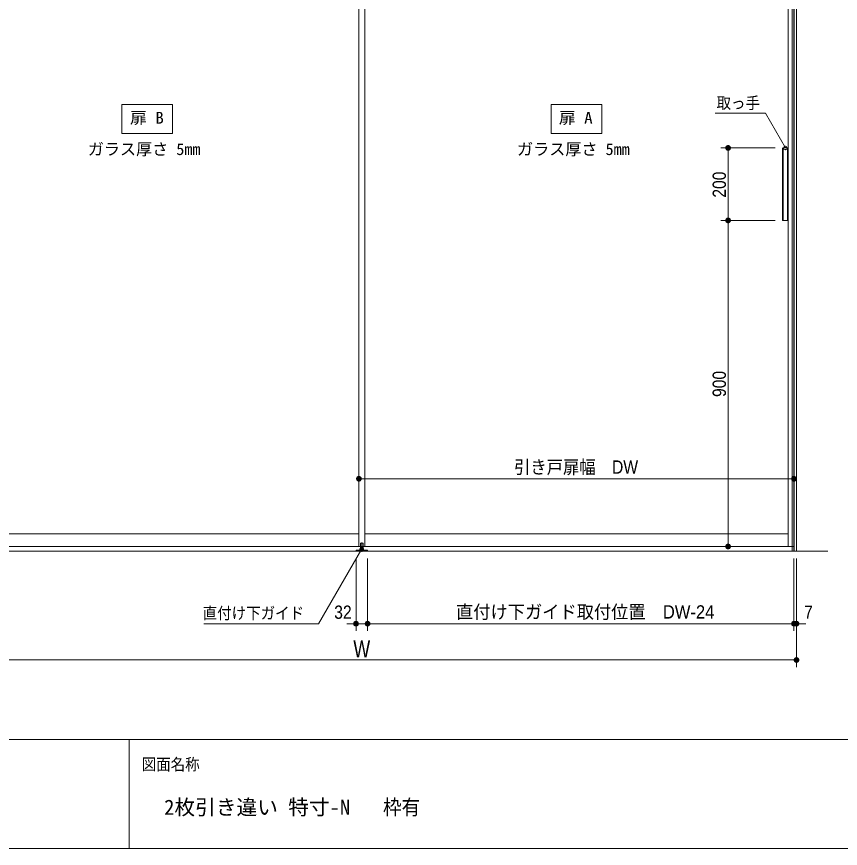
# Model space of a CAD drawing. Units: millimetres, scale not verified. Extents: x -6062 to 6062, y -3045 to 3045.
# Drawn here: x -4248 to -1976, y -2770 to -475 of the extents above; entities that cross this region are included whole.
import ezdxf
from ezdxf.enums import TextEntityAlignment as Align

# ---------------------------------------------------------------- set-up
doc = ezdxf.new("R2010")
doc.units = ezdxf.units.MM
doc.header["$LTSCALE"] = 20
for name, color, linetype, lineweight in [('0-0_2寸法-2', 7, 'Continuous', 9), ('0-1_0', 7, 'Continuous', 9), ('0-2_2寸法-1', 7, 'Continuous', 9), ('0-3_2寸法-3', 7, 'Continuous', 9), ('0-4_3一般', 7, 'Continuous', 9), ('0-5_1図面枠', 7, 'Continuous', 9)]:
    doc.layers.add(name, color=color, linetype=linetype, lineweight=lineweight)
doc.styles.add('ＭＳ ゴシック', font='')
doc.styles.add('ＭＳ Ｐゴシック', font='')
doc.styles.get('ＭＳ ゴシック').set_extended_font_data('MS Gothic')
doc.styles.get('ＭＳ Ｐゴシック').set_extended_font_data('MS PGothic')

# ---------------------------------------------------------------- blocks, each defined once
blk = doc.blocks.new('_Dot')
at = {"layer": '0-1_0'}
for p, q in [((-10, 0), (-20, 0)), ((9.78, 2), (-9.78, 2)), ((7.99, 6), (-7.99, 6)), ((9.16, -3.98), (-9.16, -3.98)), ((6, -7.98), (-6, -7.98))]:
    blk.add_line(p, q, dxfattribs=at)
for points in [[(10, 0), (9.92, 1.25), (9.69, 2.49), (9.3, 3.68), (8.76, 4.82), (8.09, 5.88), (7.29, 6.85), (6.37, 7.71), (5.36, 8.44), (4.26, 9.05), (3.09, 9.51), (1.87, 9.82), (0.63, 9.98), (-0.63, 9.98), (-1.87, 9.82), (-3.09, 9.51), (-4.26, 9.05), (-5.36, 8.44), (-6.37, 7.71), (-7.29, 6.85), (-8.09, 5.88), (-8.76, 4.82), (-9.3, 3.68), (-9.69, 2.49), (-9.92, 1.25), (-10, 0), (0, 0)], [(-10, 0), (-9.92, -1.25), (-9.69, -2.49), (-9.3, -3.68), (-8.76, -4.82), (-8.09, -5.88), (-7.29, -6.85), (-6.37, -7.71), (-5.36, -8.44), (-4.26, -9.05), (-3.09, -9.51), (-1.87, -9.82), (-0.63, -9.98), (0.63, -9.98), (1.87, -9.82), (3.09, -9.51), (4.26, -9.05), (5.36, -8.44), (6.37, -7.71), (7.29, -6.85), (8.09, -5.88), (8.76, -4.82), (9.3, -3.68), (9.69, -2.49), (9.92, -1.25), (10, 0), (0, 0)]]:
    blk.add_lwpolyline(points, close=True, dxfattribs=at)
blk = doc.blocks.new('グループ-73')
at = {"layer": '0-4_3一般'}
for p, q in [((-6320, 8000), (-6320, -39000)), ((-55696.5, -39000), (-4456.5, -39000))]:
    blk.add_line(p, q, dxfattribs=at)
blk = doc.blocks.new('グループ-74')
at = {"layer": '0-4_3一般'}
for p, q in [((-30320, 7100), (-30320, -38740)), ((-30000, 7100), (-30000, -38740)), ((-30000, -38740), (-30000, 7100)), ((-6640, 7100), (-6640, -38740)), ((-6320, 7100), (-6320, -38740)), ((-6958, -16740), (-6958, -20740)), ((-6918, -20740), (-6918, -16740)), ((-6678, -20740), (-6678, -16740)), ((-53680, -38040), (-30320, -38040)), ((-30000, -38040), (-6640, -38040)), ((-30235, -38560), (-30235, -38800)), ((-30095, -38550), (-30225, -38550)), ((-30160, -39027.8), (-30160, -38520)), ((-30085, -38800), (-30085, -38560)), ((-30000, -38740), (-54000, -38740)), ((-30480, -38942), (-30060, -38942)), ((-6320, -38740), (-30320, -38740)), ((-30260, -38862), (-30200, -38862)), ((-30260, -38922), (-30260, -38862)), ((-30060, -38922), (-30260, -38922)), ((-30235, -38800), (-30085, -38800)), ((-30234, -38800), (-30234, -38862)), ((-30086, -38800), (-30234, -38800)), ((-30200, -38862), (-30120, -38862)), ((-30120, -38862), (-30060, -38862)), ((-30086, -38800), (-30086, -38862)), ((-30060, -38922), (-30060, -38862)), ((-30060, -38942), (-30060, -38922))]:
    blk.add_line(p, q, dxfattribs=at)
for points in [[(-30320, -38740), (-30320, 7100), (-6320, 7100)], [(-6958, -20740), (-6638, -20740), (-6638, -16740)], [(-29840, -39000), (-30480, -39000), (-30480, -38942)], [(-30060, -38922), (-30260, -38922), (-30260, -38942)], [(-30060, -38942), (-29840, -38942), (-29840, -39000)]]:
    blk.add_lwpolyline(points, dxfattribs=at)
for centre, start, end in [((-30225, -38560), 90, 180), ((-30095, -38560), 0, 90)]:
    blk.add_arc(centre, 10, start, end, dxfattribs=at)
blk = doc.blocks.new('グループ-75')
at = {"layer": '0-4_3一般'}
for name in ['グループ-73', 'グループ-74']:
    blk.add_blockref(name, (0, 0), dxfattribs=at)
blk = doc.blocks.new('グループ-85')
at = {"layer": '0-4_3一般'}
for p, q in [((-6420, -39000), (-6420, 8000)), ((-6300, 8000), (-6300, -39000)), ((-6180, 8000), (-6180, -39000)), ((-6180, -39000), (-6420, -39000))]:
    blk.add_line(p, q, dxfattribs=at)
blk = doc.blocks.new('グループ-99')
at = {"layer": '0-5_1図面枠'}
for p, q in [((-80000, -49400), (80000, -49400)), ((-43000, -49400), (-43000, -55400))]:
    blk.add_line(p, q, dxfattribs=at)
blk.add_lwpolyline([(-80000, 55400), (80000, 55400), (80000, -55400), (-80000, -55400)], close=True, dxfattribs=at)
blk = doc.blocks.new('図面枠')
at = {"layer": '0-5_1図面枠'}
blk.add_blockref('グループ-99', (0, 0), dxfattribs=at)
at = {"layer": '0-5_1図面枠', "style": 'ＭＳ ゴシック', "width": 0.9}
blk.add_text('図面名称', height=650.9, dxfattribs=at).set_placement((-42300.1, -51283.9), align=Align.BOTTOM_LEFT)

msp = doc.modelspace()

# ---------------------------------------------------------------- linework, layer by layer
at = {"layer": '0-0_2寸法-2'}
for p, q in [((-3311.5, -1970), (-3311.5, -2170)), ((-3279.5, -1970), (-3279.5, -2170)), ((-2096.5, -1970), (-2096.5, -2170)), ((-2103.5, -2130), (-2103.3, -2130)), ((-3324.21, -2150), (-3336.92, -2150)), ((-3311.5, -2150), (-3279.5, -2150)), ((-3266.79, -2150), (-3254.08, -2150)), ((-2116.21, -2150), (-2128.92, -2150)), ((-2103.5, -2150), (-2096.5, -2150)), ((-2083.79, -2150), (-2071.08, -2150))]:
    msp.add_line(p, q, dxfattribs=at)
at = {"layer": '0-2_2寸法-1'}
for p, q in [((-2155.2, -837), (-2305.2, -837)), ((-2285.2, -1024.29), (-2285.2, -849.71)), ((-2155.4, -1037), (-2305.2, -1037)), ((-2155.4, -1037), (-2305.2, -1037)), ((-2285.2, -1049.71), (-2285.2, -1924.29)), ((-3303.5, -1730), (-3303.3, -1730)), ((-2103.5, -1730), (-2103.3, -1730)), ((-3290.79, -1750), (-2116.21, -1750)), ((-2155.2, -1937), (-2305.2, -1937)), ((-3279.5, -1970), (-3279.5, -2170)), ((-2103.5, -1970), (-2103.5, -2170)), ((-2116.21, -2150), (-3266.79, -2150)), ((-2096.5, -2170), (-2096.5, -2270)), ((-4481.79, -2250), (-2109.21, -2250))]:
    msp.add_line(p, q, dxfattribs=at)
at = {"layer": '0-3_2寸法-3'}
for p, q in [((-2122.31, -836.01), (-2132.09, -836.01)), ((-2123.2, -840.01), (-2131.2, -840.01)), ((-2127.03, -832.01), (-2127.37, -832.01)), ((-2127.03, -832.01), (-2127.37, -832.01)), ((-3290.61, -1942.11), (-3300.39, -1942.11)), ((-3291.5, -1946.11), (-3299.5, -1946.11)), ((-3295.33, -1938.11), (-3295.67, -1938.11)), ((-3295.33, -1938.11), (-3295.67, -1938.11))]:
    msp.add_line(p, q, dxfattribs=at)
for points in [[(-3957.5, -717), (-3817.5, -717), (-3817.5, -797), (-3957.5, -797)], [(-2773.5, -717), (-2633.5, -717), (-2633.5, -797), (-2773.5, -797)]]:
    msp.add_lwpolyline(points, close=True, dxfattribs=at)
for points in [[(-2127.2, -837), (-2182.44, -741.33), (-2320.96, -741.33)], [(-3295.5, -1943.1), (-3414.95, -2150), (-3730.97, -2150)]]:
    msp.add_lwpolyline(points, dxfattribs=at)
for centre in [(-2127.2, -837), (-2127.2, -837), (-3295.5, -1943.1), (-3295.5, -1943.1)]:
    msp.add_circle(centre, 5.01, dxfattribs=at)

# ---------------------------------------------------------------- block references
at = {"layer": '0-0_2寸法-2', "xscale": 0.6356201, "yscale": 0.6356201}
for p in [(-3311.5, -2150), (-2103.5, -2150)]:
    msp.add_blockref('_Dot', p, dxfattribs=at)
at = {"layer": '0-0_2寸法-2', "xscale": 0.6356201, "yscale": 0.6356201, "rotation": 180}
for p in [(-3279.5, -2150), (-2096.5, -2150)]:
    msp.add_blockref('_Dot', p, dxfattribs=at)
at = {"layer": '0-2_2寸法-1', "xscale": 0.6356201, "yscale": 0.6356201}
for p, rotation in [((-2285.2, -837), 90), ((-2285.2, -1037), 270), ((-2285.2, -1037), 90), ((-3303.5, -1750), 180), ((-2285.2, -1937), 270), ((-3279.5, -2150), 180)]:
    msp.add_blockref('_Dot', p, dxfattribs=dict(at, rotation=rotation))
for p in [(-2103.5, -1750), (-2103.5, -2150), (-2096.5, -2250)]:
    msp.add_blockref('_Dot', p, dxfattribs=at)
at = {"layer": '0-4_3一般', "xscale": 0.05, "yscale": 0.05}
for name in ['グループ-75', 'グループ-85']:
    msp.add_blockref(name, (-1787.5, 0), dxfattribs=at)
at = {"layer": '0-5_1図面枠', "xscale": 0.05, "yscale": 0.05}
msp.add_blockref('図面枠', (-1787.5, 0), dxfattribs=at)

# ---------------------------------------------------------------- texts
at = {"layer": '0-0_2寸法-2', "style": 'ＭＳ Ｐゴシック', "width": 0.9}
for s, p in [('32', (-3371.59, -2147.52)), ('7', (-2075.4, -2147.52))]:
    msp.add_text(s, height=36.66, dxfattribs=at).set_placement(p, align=Align.BOTTOM_LEFT)
at = {"layer": '0-2_2寸法-1', "style": 'ＭＳ Ｐゴシック', "width": 0.9}
for s, p in [('200', (-2280.24, -974.28)), ('900', (-2280.24, -1524.38))]:
    msp.add_text(s, height=36.66, rotation=90, dxfattribs=at).set_placement(p, align=Align.BOTTOM_LEFT)
at = {"layer": '0-2_2寸法-1', "style": 'ＭＳ Ｐゴシック'}
for s, height, width, p in [('引き戸扉幅\u3000DW', 36.69, 0.9, (-2875.66, -1747.07)), ('直付け下ガイド取付位置\u3000DW-24', 36.69, 0.95, (-3035.58, -2146.79)), ('W', 47.21, 0.8, (-3318.96, -2257.07))]:
    msp.add_text(s, height=height, dxfattribs=dict(at, width=width)).set_placement(p, align=Align.BOTTOM_LEFT)
at = {"layer": '0-3_2寸法-3', "style": 'ＭＳ ゴシック'}
for s, width, p in [('取っ手', 0.9, (-2317.1, -738.94)), ('扉 B', 1.05, (-3934.86, -779.87)), ('扉 A', 1.05, (-2752.01, -779.87)), ('直付け下ガイド', 0.9, (-3734.42, -2146.83))]:
    msp.add_text(s, height=32.55, dxfattribs=dict(at, width=width)).set_placement(p, align=Align.BOTTOM_LEFT)
for p in [(-4051.29, -866.45), (-2867.29, -866.45)]:
    msp.add_text('ガラス厚さ 5mm', height=32.55, dxfattribs=at).set_placement(p, align=Align.BOTTOM_LEFT)
at = {"layer": '0-5_1図面枠', "style": 'ＭＳ ゴシック'}
msp.add_text('2枚引き違い 特寸-N', height=41.84, dxfattribs=at).set_placement((-3840.72, -2689.89), align=Align.BOTTOM_LEFT)
at = {"layer": '0-5_1図面枠', "style": 'ＭＳ ゴシック', "width": 0.9}
msp.add_text('\u3000枠有', height=41.84, dxfattribs=at).set_placement((-3288.43, -2689.89), align=Align.BOTTOM_LEFT)

doc.saveas('drawing.dxf')
